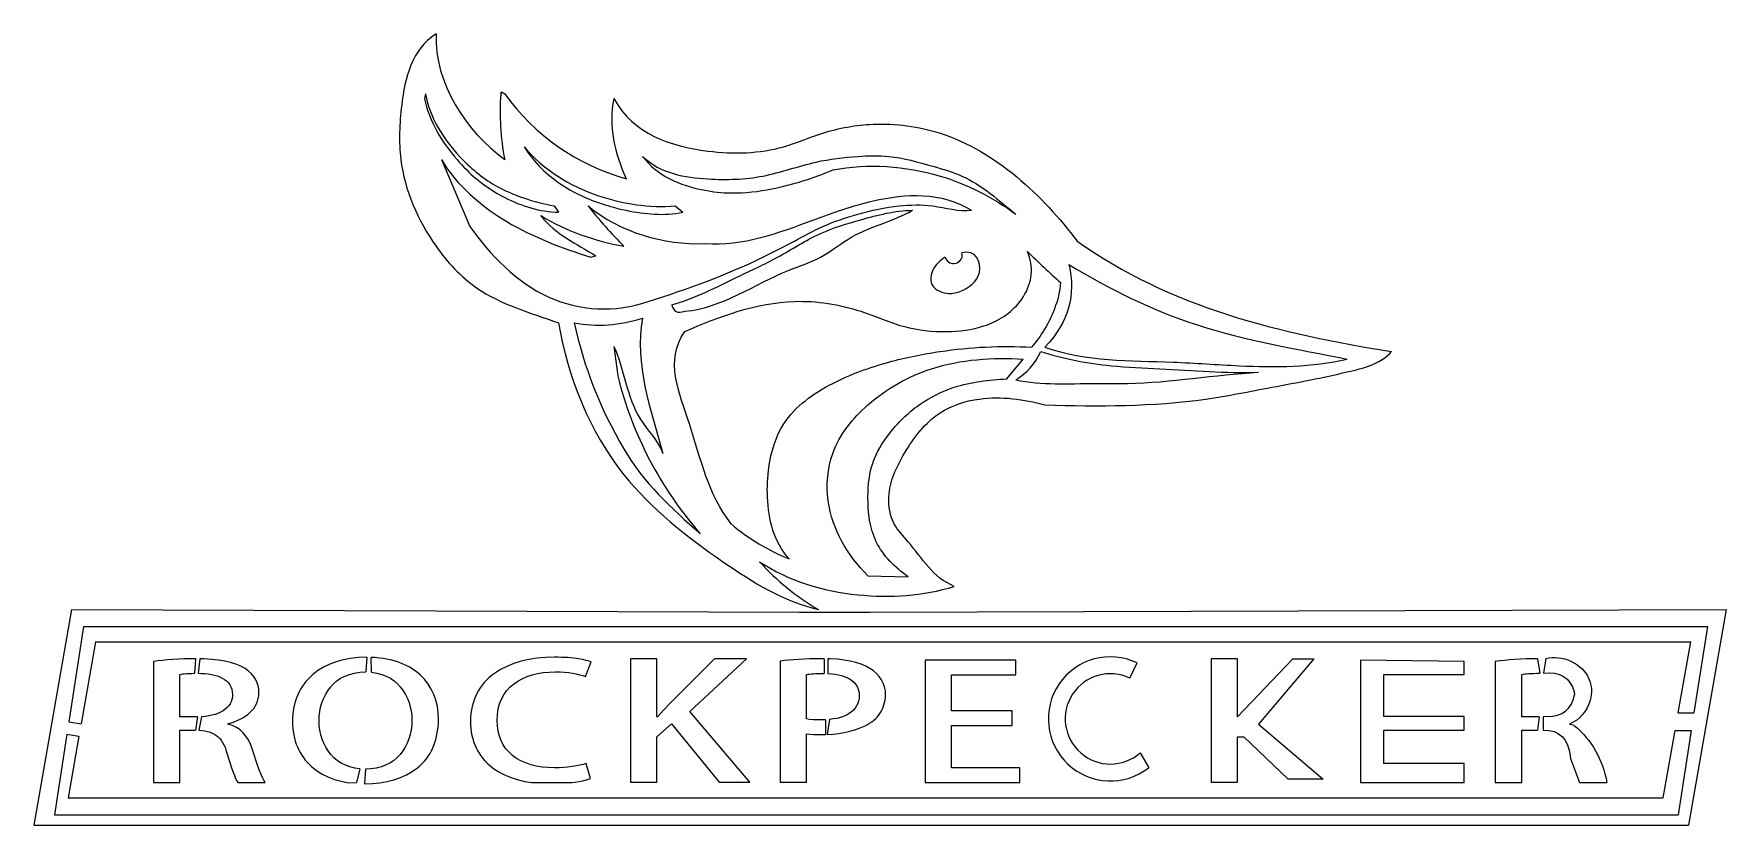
# Model space of a CAD drawing. Header units: millimetres. Extents: x 75 to 3913, y 42 to 1837.
import ezdxf

# ---------------------------------------------------------------- set-up
doc = ezdxf.new("R2010")
doc.units = ezdxf.units.MM

msp = doc.modelspace()

# ---------------------------------------------------------------- linework, layer by layer
at = {"color": 7, "linetype": 'Continuous', "lineweight": 15}
for p, q in [((962.8, 1700.6), (960.8, 1690.5)), ((1133.8, 1700.6), (1135.1, 1705.3)), ((1135.1, 1705.3), (1142.7, 1700.6)), ((999, 1551.9), (1063.6, 1399.9)), ((1255.1, 1446.6), (1265.1, 1432.4)), ((1529.5, 1446.6), (1547, 1432.4)), ((1338.1, 1330.3), (1349.6, 1333.6)), ((2332.7, 1330.3), (2328.8, 1343.3)), ((1390.5, 1127.9), (1399.1, 1061.3)), ((2282, 1054.3), (2318.6, 1099.3)), ((1966.7, 608), (2057.8, 605.9)), ((160.2, 531.4), (74.7, 42.5)), ((160.2, 531.4), (1811, 525.8)), ((1811, 525.8), (1972, 525.8)), ((1972, 525.8), (3913.2, 531.4)), ((3913.2, 531.4), (3827.7, 42.5)), ((187.4, 493.2), (153.9, 276.8)), ((187.4, 493.2), (3870.5, 493.2)), ((3870.5, 493.2), (3840.2, 297.4)), ((214.6, 458.2), (181.8, 271.9)), ((214.6, 458.2), (3832.7, 458.2)), ((810.9, 422.5), (793.1, 420.6)), ((829.8, 423.3), (810.9, 422.5)), ((829.8, 423.3), (827.7, 390)), ((829.8, 423.3), (829.7, 423.3)), ((829.7, 423.3), (829.8, 423.3)), ((849, 422.4), (839.5, 423)), ((840.5, 389.1), (839.5, 423)), ((858.1, 421.5), (849, 422.4)), ((1235.2, 422.7), (1215.8, 421)), ((1255.5, 423.3), (1235.2, 422.7)), ((1263.8, 423.2), (1255.5, 423.3)), ((1271.6, 423), (1263.8, 423.2)), ((1279.1, 422.7), (1271.6, 423)), ((1286.1, 422.3), (1279.1, 422.7)), ((1292.7, 421.7), (1286.1, 422.3)), ((3804.4, 297.4), (3832.7, 458.2)), ((356, 415.1), (345.9, 413.9)), ((345.9, 413.9), (345.9, 139.4)), ((366.7, 416.2), (356, 415.1)), ((378.2, 417.2), (366.7, 416.2)), ((390.3, 418.1), (378.2, 417.2)), ((415.8, 419.3), (390.3, 418.1)), ((405.8, 384.3), (408.9, 384.9)), ((405.8, 288), (405.8, 384.3)), ((408.9, 384.9), (412.6, 385.3)), ((412.6, 385.3), (416.8, 385.8)), ((442.1, 419.8), (415.8, 419.3)), ((416.8, 385.8), (421.8, 386.1)), ((421.8, 386.1), (427.2, 386.4)), ((427.2, 386.4), (433.3, 386.6)), ((433.3, 386.6), (440, 386.8)), ((440, 386.8), (442.1, 419.8)), ((451.3, 419.6), (447.2, 386.8)), ((447.2, 386.8), (455.2, 386.7)), ((460.5, 419.5), (451.3, 419.6)), ((455.2, 386.7), (462.9, 386.3)), ((477.6, 418.5), (460.5, 419.5)), ((462.9, 386.3), (470.3, 385.5)), ((470.3, 385.5), (477.3, 384.3)), ((477.3, 384.3), (484, 382.8)), ((493.3, 416.8), (477.6, 418.5)), ((507.8, 414.5), (493.3, 416.8)), ((521, 411.4), (507.8, 414.5)), ((533, 407.6), (521, 411.4)), ((544, 402.9), (533, 407.6)), ((553.8, 397.4), (544, 402.9)), ((561.1, 392.2), (553.8, 397.4)), ((567.5, 386.5), (561.1, 392.2)), ((572.9, 380.3), (567.5, 386.5)), ((707.3, 384), (701.9, 379)), ((719.1, 393), (707.3, 384)), ((731.9, 400.9), (719.1, 393)), ((745.7, 407.6), (731.9, 400.9)), ((760.5, 413.1), (745.7, 407.6)), ((776.3, 417.4), (760.5, 413.1)), ((793.1, 420.6), (776.3, 417.4)), ((780.3, 380.5), (790.7, 384.3)), ((790.7, 384.3), (802.2, 387.2)), ((802.2, 387.2), (814.4, 389.1)), ((814.4, 389.1), (827.7, 390)), ((840.5, 389.1), (852.5, 387.2)), ((852.5, 387.2), (863.7, 384.4)), ((867, 420.4), (858.1, 421.5)), ((863.7, 384.4), (874, 380.6)), ((875.6, 418.9), (867, 420.4)), ((883.9, 417.1), (875.6, 418.9)), ((891.9, 415.1), (883.9, 417.1)), ((899.6, 412.7), (891.9, 415.1)), ((907, 410), (899.6, 412.7)), ((914.2, 407.1), (907, 410)), ((921, 403.9), (914.2, 407.1)), ((927.5, 400.4), (921, 403.9)), ((933.8, 396.5), (927.5, 400.4)), ((939.7, 392.4), (933.8, 396.5)), ((945.3, 388), (939.7, 392.4)), ((950.7, 383.3), (945.3, 388)), ((1119.5, 386.5), (1113.1, 381.8)), ((1133.2, 395.1), (1119.5, 386.5)), ((1147.8, 402.6), (1133.2, 395.1)), ((1163.4, 408.9), (1147.8, 402.6)), ((1179.9, 414.1), (1163.4, 408.9)), ((1197.4, 418.1), (1179.9, 414.1)), ((1215.8, 421), (1197.4, 418.1)), ((1204.9, 383.2), (1217, 386.2)), ((1217, 386.2), (1229.9, 388.3)), ((1229.9, 388.3), (1243.4, 389.6)), ((1243.4, 389.6), (1257.6, 390)), ((1257.6, 390), (1268.2, 389.8)), ((1268.2, 389.8), (1278.4, 389.2)), ((1278.4, 389.2), (1287.8, 388.3)), ((1287.8, 388.3), (1296.7, 387)), ((1298.9, 421.1), (1292.7, 421.7)), ((1296.7, 387), (1305, 385.4)), ((1304.8, 420.4), (1298.9, 421.1)), ((1310.2, 419.6), (1304.8, 420.4)), ((1305, 385.4), (1312.7, 383.7)), ((1319.8, 417.9), (1310.2, 419.6)), ((1327.8, 416.2), (1319.8, 417.9)), ((1326.2, 379.8), (1339.1, 413.1)), ((1334.2, 414.6), (1327.8, 416.2)), ((1339.1, 413.1), (1334.2, 414.6)), ((1488.1, 419.7), (1428.2, 419.7)), ((1428.2, 419.7), (1428.2, 139.7)), ((1488.1, 288.3), (1488.1, 419.7)), ((1618.8, 419.7), (1517.8, 319.4)), ((1562.4, 300.4), (1691, 419.7)), ((1691, 419.7), (1618.8, 419.7)), ((1776.8, 415.6), (1767.5, 414.4)), ((1767.5, 414.4), (1767.5, 140)), ((1786.9, 416.7), (1776.8, 415.6)), ((1797.7, 417.6), (1786.9, 416.7)), ((1809.3, 418.3), (1797.7, 417.6)), ((1821.7, 418.9), (1809.3, 418.3)), ((1834.9, 419.4), (1821.7, 418.9)), ((1827.4, 384.2), (1830.6, 384.6)), ((1827.4, 283.3), (1827.4, 384.2)), ((1830.6, 384.6), (1834.3, 385.1)), ((1834.3, 385.1), (1838.5, 385.4)), ((1848.8, 419.7), (1834.9, 419.4)), ((1838.5, 385.4), (1843.2, 385.8)), ((1843.2, 385.8), (1848.4, 386.1)), ((1848.4, 386.1), (1854.2, 386.3)), ((1863.5, 419.9), (1848.8, 419.7)), ((1854.2, 386.3), (1860.3, 386.5)), ((1860.3, 386.5), (1867.1, 386.7)), ((1867.1, 419.9), (1863.5, 419.9)), ((1867.1, 419.9), (1867.1, 386.7)), ((1880.9, 419.6), (1875.8, 419.7)), ((1875.8, 419.7), (1875.8, 386.4)), ((1875.8, 386.4), (1884.2, 385.9)), ((1897.2, 418.6), (1880.9, 419.6)), ((1884.2, 385.9), (1892.1, 384.9)), ((1892.1, 384.9), (1899.5, 383.5)), ((1912.4, 416.9), (1897.2, 418.6)), ((1926.4, 414.4), (1912.4, 416.9)), ((1939.3, 411.3), (1926.4, 414.4)), ((1951, 407.4), (1939.3, 411.3)), ((1961.7, 402.8), (1951, 407.4)), ((1971.2, 397.6), (1961.7, 402.8)), ((1979.1, 392.2), (1971.2, 397.6)), ((1986.2, 386.2), (1979.1, 392.2)), ((1992.2, 379.5), (1986.2, 386.2)), ((2302.1, 416.6), (2096.6, 416.6)), ((2096.6, 416.6), (2096.6, 139.5)), ((2302.1, 383.3), (2302.1, 416.6)), ((2560.6, 375.8), (2577.2, 410.5)), ((2804.6, 419.7), (2744.8, 419.7)), ((2744.8, 419.7), (2744.8, 139.7)), ((2804.6, 288.3), (2930.2, 419.7)), ((2804.6, 288.3), (2804.6, 419.7)), ((2978, 419.7), (2852.3, 271.7)), ((2930.2, 419.7), (2978, 419.7)), ((3318.6, 413.9), (3084.1, 416.6)), ((3084.1, 416.6), (3084.1, 139.5)), ((3136.4, 289), (3136.4, 384.3)), ((3136.4, 384.3), (3318.6, 384.3)), ((3318.6, 384.3), (3318.6, 413.9)), ((3399.5, 415.1), (3389.5, 413.9)), ((3389.5, 413.9), (3389.5, 139.4)), ((3410.3, 416.2), (3399.5, 415.1)), ((3421.8, 417.2), (3410.3, 416.2)), ((3433.9, 418.1), (3421.8, 417.2)), ((3459.3, 419.3), (3433.9, 418.1)), ((3449.4, 384.3), (3452.5, 384.9)), ((3449.4, 288), (3449.4, 384.3)), ((3452.5, 384.9), (3456.2, 385.3)), ((3456.2, 385.3), (3460.4, 385.8)), ((3485.6, 419.8), (3459.3, 419.3)), ((3460.4, 385.8), (3465.3, 386.1)), ((3465.3, 386.1), (3470.8, 386.4)), ((3470.8, 386.4), (3476.8, 386.6)), ((3476.8, 386.6), (3483.5, 386.8)), ((3483.5, 386.8), (3490.8, 386.8)), ((3485.6, 419.8), (3490.8, 386.8)), ((3504.2, 420.1), (3498.9, 387.3)), ((484, 382.8), (490.4, 380.9)), ((490.4, 380.9), (496.5, 378.7)), ((496.5, 378.7), (502.2, 376.1)), ((502.2, 376.1), (507.4, 373.1)), ((507.4, 373.1), (512, 369.5)), ((512, 369.5), (515.9, 365.5)), ((515.9, 365.5), (519.1, 361)), ((519.1, 361), (521.7, 356)), ((521.7, 356), (523.6, 350.6)), ((523.6, 350.6), (524.8, 344.6)), ((577.3, 373.7), (572.9, 380.3)), ((580.8, 366.6), (577.3, 373.7)), ((583.2, 359), (580.8, 366.6)), ((584.8, 351), (583.2, 359)), ((585.3, 342.5), (584.8, 351)), ((679.7, 350.9), (676.2, 344.6)), ((683.4, 357), (679.7, 350.9)), ((687.5, 362.8), (683.4, 357)), ((691.9, 368.5), (687.5, 362.8)), ((696.7, 373.9), (691.9, 368.5)), ((701.9, 379), (696.7, 373.9)), ((736, 338.1), (741.2, 346.9)), ((741.2, 346.9), (747.3, 355.3)), ((747.3, 355.3), (754.1, 363.1)), ((754.1, 363.1), (762, 369.8)), ((762, 369.8), (770.6, 375.6)), ((770.6, 375.6), (780.3, 380.5)), ((874, 380.6), (883.4, 375.8)), ((883.4, 375.8), (892, 370)), ((892, 370), (899.7, 363.3)), ((899.7, 363.3), (906.6, 355.6)), ((906.6, 355.6), (912.6, 347.3)), ((912.6, 347.3), (917.8, 338.7)), ((960.5, 373.2), (950.7, 383.3)), ((968.9, 362.4), (960.5, 373.2)), ((976.1, 350.8), (968.9, 362.4)), ((982, 338.6), (976.1, 350.8)), ((1083, 347.7), (1079.4, 341)), ((1087, 354), (1083, 347.7)), ((1091.4, 360.1), (1087, 354)), ((1096.2, 366), (1091.4, 360.1)), ((1101.4, 371.5), (1096.2, 366)), ((1107, 376.8), (1101.4, 371.5)), ((1113.1, 381.8), (1107, 376.8)), ((1140.6, 338), (1147, 347.1)), ((1147, 347.1), (1154.4, 355.2)), ((1154.4, 355.2), (1163, 362.5)), ((1163, 362.5), (1172.5, 369)), ((1172.5, 369), (1182.6, 374.6)), ((1182.6, 374.6), (1193.4, 379.3)), ((1193.4, 379.3), (1204.9, 383.2)), ((1312.7, 383.7), (1319.8, 381.8)), ((1319.8, 381.8), (1326.2, 379.8)), ((1899.5, 383.5), (1906.5, 381.7)), ((1906.5, 381.7), (1913, 379.6)), ((1913, 379.6), (1919.1, 377)), ((1919.1, 377), (1924.7, 374)), ((1924.7, 374), (1929.8, 370.7)), ((1929.8, 370.7), (1934.3, 366.9)), ((1934.3, 366.9), (1938, 362.8)), ((1938, 362.8), (1941.1, 358.2)), ((1941.1, 358.2), (1943.6, 353.3)), ((1943.6, 353.3), (1945.4, 348)), ((1945.4, 348), (1946.5, 342.3)), ((1997.3, 372.2), (1992.2, 379.5)), ((2001.5, 364.4), (1997.3, 372.2)), ((2004.4, 356.1), (2001.5, 364.4)), ((2006.2, 347.3), (2004.4, 356.1)), ((2006.8, 338), (2006.2, 347.3)), ((2156.5, 301.4), (2156.5, 383.3)), ((2156.5, 383.3), (2302.1, 383.3)), ((513.2, 309.1), (508.8, 305.3)), ((516.8, 313.2), (513.2, 309.1)), ((519.9, 317.6), (516.8, 313.2)), ((522.2, 322.3), (519.9, 317.6)), ((523.9, 327.3), (522.2, 322.3)), ((525, 332.6), (523.9, 327.3)), ((524.8, 344.6), (525.4, 338.1)), ((525.4, 338.1), (525, 332.6)), ((569.5, 302.4), (573.5, 307.2)), ((573.5, 307.2), (576.9, 312.4)), ((576.9, 312.4), (579.8, 317.9)), ((579.8, 317.9), (582.1, 323.6)), ((582.1, 323.6), (583.8, 329.6)), ((583.8, 329.6), (584.8, 335.9)), ((584.8, 335.9), (585.3, 342.5)), ((664.4, 309.8), (663.1, 302.2)), ((666.1, 317.2), (664.4, 309.8)), ((668.1, 324.4), (666.1, 317.2)), ((670.5, 331.4), (668.1, 324.4)), ((673.2, 338.1), (670.5, 331.4)), ((676.2, 344.6), (673.2, 338.1)), ((723.2, 299.9), (725.2, 309.9)), ((725.2, 309.9), (728, 319.7)), ((728, 319.7), (731.6, 329)), ((731.6, 329), (736, 338.1)), ((917.8, 338.7), (922.2, 329.8)), ((922.2, 329.8), (925.8, 320.6)), ((925.8, 320.6), (928.6, 311.1)), ((928.6, 311.1), (930.6, 301.3)), ((986.6, 325.6), (982, 338.6)), ((989.9, 311.9), (986.6, 325.6)), ((991.9, 297.4), (989.9, 311.9)), ((1068.9, 311.7), (1067.3, 303.7)), ((1070.9, 319.4), (1068.9, 311.7)), ((1073.3, 326.9), (1070.9, 319.4)), ((1076.1, 334.1), (1073.3, 326.9)), ((1079.4, 341), (1076.1, 334.1)), ((1128.1, 305.9), (1131.2, 317.4)), ((1131.2, 317.4), (1135.3, 328.2)), ((1135.3, 328.2), (1140.6, 338)), ((1517.8, 319.4), (1503.7, 304.3)), ((1937.7, 307.8), (1933.8, 303.3)), ((1941, 312.7), (1937.7, 307.8)), ((1943.5, 318), (1941, 312.7)), ((1945.4, 323.7), (1943.5, 318)), ((1946.5, 329.8), (1945.4, 323.7)), ((1946.5, 342.3), (1947, 336.2)), ((1947, 336.2), (1946.5, 329.8)), ((1999, 304.9), (2001.1, 309.8)), ((2001.1, 309.8), (2002.9, 315)), ((2002.9, 315), (2004.4, 320.5)), ((2004.4, 320.5), (2005.5, 326.1)), ((2005.5, 326.1), (2006.4, 331.9)), ((2006.4, 331.9), (2006.8, 338)), ((3568.4, 344.6), (3569, 338.1)), ((153.9, 276.8), (181.8, 271.9)), ((445.7, 288), (405.8, 288)), ((445.7, 288), (441.6, 257.9)), ((454.7, 288.2), (449, 257.8)), ((463.2, 289), (454.7, 288.2)), ((471.3, 290.1), (463.2, 289)), ((478.8, 291.6), (471.3, 290.1)), ((485.8, 293.5), (478.8, 291.6)), ((492.4, 295.9), (485.8, 293.5)), ((498.4, 298.6), (492.4, 295.9)), ((503.9, 301.8), (498.4, 298.6)), ((508.8, 305.3), (503.9, 301.8)), ((514.7, 272.4), (522.1, 274.5)), ((514.7, 271.7), (514.7, 272.4)), ((525, 268.5), (514.7, 271.7)), ((522.1, 274.5), (529.2, 276.9)), ((529.2, 276.9), (536, 279.5)), ((536, 279.5), (542.4, 282.5)), ((542.4, 282.5), (548.5, 285.9)), ((548.5, 285.9), (554.3, 289.5)), ((554.3, 289.5), (559.7, 293.5)), ((559.7, 293.5), (564.8, 297.8)), ((564.8, 297.8), (569.5, 302.4)), ((661.5, 286.2), (661.2, 277.9)), ((661.2, 277.9), (661.5, 269.9)), ((662.2, 294.3), (661.5, 286.2)), ((661.5, 269.9), (662.1, 262.1)), ((663.1, 302.2), (662.2, 294.3)), ((721.7, 278.9), (722.1, 289.6)), ((722.2, 268), (721.7, 278.9)), ((722.1, 289.6), (723.2, 299.9)), ((931.7, 269.4), (930.4, 258.5)), ((930.6, 301.3), (931.7, 291.2)), ((931.7, 291.2), (932.1, 280.8)), ((932.1, 280.8), (931.7, 269.4)), ((991.6, 264.4), (992.3, 273.2)), ((992.6, 282.3), (991.9, 297.4)), ((992.3, 273.2), (992.6, 282.3)), ((1065.3, 286.8), (1064.9, 278)), ((1064.9, 278), (1065.2, 269.6)), ((1065.2, 269.6), (1065.9, 261.5)), ((1066.1, 295.4), (1065.3, 286.8)), ((1067.3, 303.7), (1066.1, 295.4)), ((1125.4, 280.1), (1126.2, 293.4)), ((1126.1, 267.5), (1125.4, 280.1)), ((1126.2, 293.4), (1128.1, 305.9)), ((1489.6, 288.3), (1488.1, 288.3)), ((1488.1, 242.6), (1520.9, 271.9)), ((1503.7, 304.3), (1489.6, 288.3)), ((1520.9, 271.9), (1629.5, 139.7)), ((1698.7, 139.7), (1562.4, 300.4)), ((1834.2, 282.2), (1827.4, 283.3)), ((1842, 281.5), (1834.2, 282.2)), ((1850.8, 281.2), (1842, 281.5)), ((1860.4, 281.1), (1850.8, 281.2)), ((1870.3, 281.4), (1860.4, 281.1)), ((1870.3, 281.4), (1870.3, 247.9)), ((1879.7, 282.1), (1874.1, 248)), ((1888.5, 283.2), (1879.7, 282.1)), ((1896.7, 284.7), (1888.5, 283.2)), ((1904.4, 286.8), (1896.7, 284.7)), ((1911.5, 289.2), (1904.4, 286.8)), ((1918, 292.1), (1911.5, 289.2)), ((1923.9, 295.4), (1918, 292.1)), ((1929.2, 299.2), (1923.9, 295.4)), ((1933.8, 303.3), (1929.2, 299.2)), ((1960, 267.8), (1965.4, 270.5)), ((1965.4, 270.5), (1970.4, 273.4)), ((1970.4, 273.4), (1975.1, 276.5)), ((1975.1, 276.5), (1979.5, 279.9)), ((1979.5, 279.9), (1983.6, 283.5)), ((1983.6, 283.5), (1987.3, 287.3)), ((1987.3, 287.3), (1990.8, 291.4)), ((1990.8, 291.4), (1993.8, 295.6)), ((1993.8, 295.6), (1996.6, 300.1)), ((1996.6, 300.1), (1999, 304.9)), ((2293.9, 301.4), (2156.5, 301.4)), ((2293.9, 268.2), (2293.9, 301.4)), ((2852.3, 271.7), (2999.5, 146.7)), ((3318.6, 289), (3136.4, 289)), ((3318.6, 257.9), (3318.6, 289)), ((3489.2, 288), (3449.4, 288)), ((3489.2, 288), (3485.2, 257.9)), ((3506.8, 289), (3498.3, 288.2)), ((3498.3, 288.2), (3498.3, 257.9)), ((3568.6, 268.5), (3558.2, 271.7)), ((3804.4, 297.4), (3840.2, 297.4)), ((149.7, 249.1), (121.3, 65.8)), ((149.7, 249.1), (177, 244.3)), ((177, 244.3), (152.4, 104.7)), ((405.8, 139.4), (405.8, 257.9)), ((405.8, 257.9), (441.6, 257.9)), ((449, 257.8), (456, 257.2)), ((456, 257.2), (462.6, 256.4)), ((462.6, 256.4), (468.6, 255.1)), ((468.6, 255.1), (474.3, 253.4)), ((474.3, 253.4), (479.5, 251.4)), ((479.5, 251.4), (484.2, 248.9)), ((484.2, 248.9), (488.6, 246.1)), ((488.6, 246.1), (492.6, 242.8)), ((492.6, 242.8), (496.3, 239.1)), ((496.3, 239.1), (499.6, 234.9)), ((499.6, 234.9), (502.8, 230.1)), ((534.4, 264.1), (525, 268.5)), ((542.6, 258.6), (534.4, 264.1)), ((549.7, 252), (542.6, 258.6)), ((555.9, 244.4), (549.7, 252)), ((561.4, 235.8), (555.9, 244.4)), ((566, 226.1), (561.4, 235.8)), ((662.1, 262.1), (663, 254.5)), ((663, 254.5), (664.2, 247.1)), ((664.2, 247.1), (665.8, 240)), ((665.8, 240), (667.7, 233)), ((667.7, 233), (669.9, 226.3)), ((723.4, 257.6), (722.2, 268)), ((725.6, 247.4), (723.4, 257.6)), ((728.5, 237.7), (725.6, 247.4)), ((732.2, 228.3), (728.5, 237.7)), ((925.4, 238), (921.6, 228.5)), ((928.3, 248), (925.4, 238)), ((930.4, 258.5), (928.3, 248)), ((982.8, 225), (985.2, 232.3)), ((985.2, 232.3), (987.4, 239.9)), ((987.4, 239.9), (989.1, 247.8)), ((989.1, 247.8), (990.5, 256)), ((990.5, 256), (991.6, 264.4)), ((1065.9, 261.5), (1066.9, 253.7)), ((1066.9, 253.7), (1068.3, 246.1)), ((1068.3, 246.1), (1070.1, 238.7)), ((1070.1, 238.7), (1072.3, 231.5)), ((1072.3, 231.5), (1074.8, 224.6)), ((1127.8, 255.6), (1126.1, 267.5)), ((1130.6, 244.5), (1127.8, 255.6)), ((1134.5, 234.2), (1130.6, 244.5)), ((1139.4, 224.6), (1134.5, 234.2)), ((1488.1, 139.7), (1488.1, 242.6)), ((1827.4, 140), (1827.4, 249.7)), ((1827.4, 249.7), (1834.9, 248.8)), ((1834.9, 248.8), (1842.9, 248.2)), ((1842.9, 248.2), (1851.5, 247.9)), ((1851.5, 247.9), (1860.4, 247.8)), ((1860.4, 247.8), (1870.3, 247.9)), ((1874.1, 248), (1887.4, 248.8)), ((1887.4, 248.8), (1900.3, 250.3)), ((1900.3, 250.3), (1912.9, 252.5)), ((1912.9, 252.5), (1925.2, 255.3)), ((1925.2, 255.3), (1937.1, 258.8)), ((1937.1, 258.8), (1948.7, 263)), ((1948.7, 263), (1960, 267.8)), ((2156.5, 172.8), (2156.5, 268.2)), ((2156.5, 268.2), (2293.9, 268.2)), ((2804.6, 242.6), (2819.5, 242.6)), ((2804.6, 139.7), (2804.6, 242.6)), ((2819.5, 242.6), (2919.9, 146.7)), ((3136.4, 182.5), (3136.4, 257.9)), ((3136.4, 257.9), (3318.6, 257.9)), ((3449.4, 139.4), (3449.4, 257.9)), ((3449.4, 257.9), (3485.2, 257.9)), ((3770.5, 104.7), (3797.3, 256.9)), ((3797.3, 256.9), (3833.9, 256.9)), ((3833.9, 256.9), (3804.4, 65.8)), ((502.8, 230.1), (505.7, 224.9)), ((505.7, 224.9), (508.3, 219.2)), ((508.3, 219.2), (510.5, 213)), ((510.5, 213), (512.6, 206.3)), ((512.6, 206.3), (516.3, 193.9)), ((516.3, 193.9), (519.8, 182.5)), ((569.8, 215.5), (566, 226.1)), ((574.1, 202.1), (569.8, 215.5)), ((578.3, 189.7), (574.1, 202.1)), ((669.9, 226.3), (672.5, 219.8)), ((672.5, 219.8), (675.4, 213.4)), ((675.4, 213.4), (678.6, 207.3)), ((678.6, 207.3), (682.2, 201.4)), ((682.2, 201.4), (686.1, 195.7)), ((686.1, 195.7), (690.3, 190.2)), ((736.8, 219.4), (732.2, 228.3)), ((742.2, 210.8), (736.8, 219.4)), ((748.5, 202.7), (742.2, 210.8)), ((755.5, 195.2), (748.5, 202.7)), ((763.3, 188.7), (755.5, 195.2)), ((898.4, 195.1), (890.6, 188.5)), ((905.5, 202.5), (898.4, 195.1)), ((911.7, 210.7), (905.5, 202.5)), ((917.1, 219.4), (911.7, 210.7)), ((921.6, 228.5), (917.1, 219.4)), ((960.6, 187.3), (965.2, 192.8)), ((965.2, 192.8), (969.4, 198.7)), ((969.4, 198.7), (973.3, 204.9)), ((973.3, 204.9), (976.8, 211.3)), ((976.8, 211.3), (979.9, 218)), ((979.9, 218), (982.8, 225)), ((1074.8, 224.6), (1077.7, 218)), ((1077.7, 218), (1080.9, 211.6)), ((1080.9, 211.6), (1084.6, 205.4)), ((1084.6, 205.4), (1088.6, 199.5)), ((1088.6, 199.5), (1093, 193.9)), ((1093, 193.9), (1097.7, 188.4)), ((1145.4, 215.8), (1139.4, 224.6)), ((1152.5, 207.7), (1145.4, 215.8)), ((1160.6, 200.4), (1152.5, 207.7)), ((1169.7, 193.9), (1160.6, 200.4)), ((1179.6, 188.3), (1169.7, 193.9)), ((2584, 206.6), (2603.4, 172.8)), ((3559.8, 193.9), (3580.8, 139.4)), ((519.8, 182.5), (523.2, 172.2)), ((523.2, 172.2), (526.5, 163)), ((526.5, 163), (529.6, 155)), ((529.6, 155), (532.4, 148.5)), ((582.3, 178.2), (578.3, 189.7)), ((586, 167.7), (582.3, 178.2)), ((589.6, 158.5), (586, 167.7)), ((593, 150.6), (589.6, 158.5)), ((690.3, 190.2), (694.8, 185)), ((694.8, 185), (699.7, 179.9)), ((699.7, 179.9), (704.9, 175)), ((704.9, 175), (716.2, 166.1)), ((716.2, 166.1), (728.5, 158.3)), ((728.5, 158.3), (741.9, 151.7)), ((772, 183.1), (763.3, 188.7)), ((781.3, 178.5), (772, 183.1)), ((791.5, 174.7), (781.3, 178.5)), ((802.4, 172), (791.5, 174.7)), ((814.2, 170.2), (802.4, 172)), ((814.2, 170.2), (806.5, 139.2)), ((826.7, 169.4), (824.6, 136.1)), ((839.3, 170.1), (826.7, 169.4)), ((851.2, 171.9), (839.3, 170.1)), ((862.2, 174.6), (851.2, 171.9)), ((872.5, 178.3), (862.2, 174.6)), ((881.9, 183), (872.5, 178.3)), ((890.6, 188.5), (881.9, 183)), ((906.2, 150.3), (919.9, 156.5)), ((919.9, 156.5), (932.8, 163.9)), ((932.8, 163.9), (944.8, 172.4)), ((944.8, 172.4), (950.4, 177.1)), ((950.4, 177.1), (955.7, 182.1)), ((955.7, 182.1), (960.6, 187.3)), ((1097.7, 188.4), (1102.8, 183.2)), ((1102.8, 183.2), (1108.2, 178.2)), ((1108.2, 178.2), (1114.1, 173.5)), ((1114.1, 173.5), (1126.7, 164.9)), ((1126.7, 164.9), (1140.4, 157.4)), ((1140.4, 157.4), (1155.2, 151)), ((1190.3, 183.5), (1179.6, 188.3)), ((1201.9, 179.6), (1190.3, 183.5)), ((1214.3, 176.5), (1201.9, 179.6)), ((1227.6, 174.3), (1214.3, 176.5)), ((1241.6, 173), (1227.6, 174.3)), ((1256.6, 172.5), (1241.6, 173)), ((1266.6, 172.7), (1256.6, 172.5)), ((1276.4, 173.3), (1266.6, 172.7)), ((1286.1, 174.1), (1276.4, 173.3)), ((1295.5, 175.3), (1286.1, 174.1)), ((1304.5, 176.7), (1295.5, 175.3)), ((1312.8, 178.4), (1304.5, 176.7)), ((1320.4, 180.3), (1312.8, 178.4)), ((1327.3, 182.4), (1320.4, 180.3)), ((1337.5, 148.1), (1327.3, 182.4)), ((2310.8, 172.8), (2156.5, 172.8)), ((2310.8, 139.5), (2310.8, 172.8)), ((3318.6, 182.5), (3136.4, 182.5)), ((3318.6, 139.5), (3318.6, 182.5)), ((345.9, 139.4), (405.8, 139.4)), ((532.4, 148.5), (535, 143.2)), ((535, 143.2), (537.3, 139.4)), ((537.3, 139.4), (599.1, 139.4)), ((596.1, 144.3), (593, 150.6)), ((599.1, 139.4), (596.1, 144.3)), ((741.9, 151.7), (756.3, 146.2)), ((756.3, 146.2), (771.8, 141.9)), ((771.8, 141.9), (788.3, 138.8)), ((788.3, 138.8), (806.5, 139.2)), ((824.6, 136.1), (842.6, 136.7)), ((842.6, 136.7), (859.8, 138.3)), ((859.8, 138.3), (876.1, 141.2)), ((876.1, 141.2), (891.6, 145.1)), ((891.6, 145.1), (906.2, 150.3)), ((1155.2, 151), (1171, 145.9)), ((1171, 145.9), (1188, 141.8)), ((1188, 141.8), (1203.7, 139.2)), ((1203.7, 139.2), (1294.8, 139.2)), ((1294.8, 139.2), (1301.2, 140)), ((1301.2, 140), (1312.4, 141.8)), ((1312.4, 141.8), (1322.2, 143.8)), ((1322.2, 143.8), (1330.5, 145.9)), ((1330.5, 145.9), (1337.5, 148.1)), ((1428.2, 139.7), (1488.1, 139.7)), ((1629.5, 139.7), (1698.7, 139.7)), ((1767.5, 140), (1827.4, 140)), ((2096.6, 139.5), (2310.8, 139.5)), ((2744.8, 139.7), (2804.6, 139.7)), ((2999.5, 146.7), (2919.9, 146.7)), ((3084.1, 139.5), (3318.6, 139.5)), ((3389.5, 139.4), (3449.4, 139.4)), ((3580.8, 139.4), (3642.7, 139.4)), ((152.4, 104.7), (3770.5, 104.7)), ((74.7, 42.5), (3827.7, 42.5)), ((121.3, 65.8), (3804.4, 65.8))]:
    msp.add_line(p, q, dxfattribs=at)
for radius, end in [(140.7, 308.1256), (102.4, 311.2824)]:
    msp.add_arc((2516.5, 283.5), radius, 64.4542, end, dxfattribs=at)
for points, knots in [([(986.9, 1836.9), (930.8, 1800.2), (907, 1695.2), (898.5, 1521.6), (963.9, 1372.1), (1089.6, 1235.2), (1202.5, 1203.8), (1265.1, 1181.4)], [0, 0, 0, 0, 0.216022, 0.360145, 0.608364, 0.762308, 1, 1, 1, 1]), ([(960.8, 1690.5), (971.2, 1637.6), (1011.3, 1574.1), (1080.6, 1502.8), (1155.9, 1454.3), (1222.3, 1433.1), (1265.1, 1432.4)], [0, 0, 0, 0, 0.372695, 0.519492, 0.699662, 1, 1, 1, 1]), ([(962.8, 1700.6), (973.4, 1645.5), (1021.9, 1569.3), (1127.7, 1479.7), (1208.8, 1456), (1255.1, 1446.6)], [0, 0, 0, 0, 0.397977, 0.651187, 1, 1, 1, 1]), ([(1390.5, 1690.5), (1434.1, 1609.6), (1576, 1562.3), (1752.7, 1565.8), (1869.9, 1618), (1990.2, 1639.3), (2216.9, 1609.5), (2362.9, 1469.9), (2441.3, 1367)], [0, 0, 0, 0, 0.212443, 0.3575, 0.436218, 0.533874, 0.662937, 1, 1, 1, 1]), ([(1186.9, 1580.8), (1230.8, 1528.5), (1342.8, 1460.3), (1470.7, 1442.3), (1529.5, 1446.6)], [0, 0, 0, 0, 0.535222, 1, 1, 1, 1]), ([(1186.9, 1580.8), (1208.3, 1545.4), (1277.7, 1479.5), (1408.6, 1432.6), (1504.4, 1423.7), (1547, 1432.4)], [0, 0, 0, 0, 0.303179, 0.683061, 1, 1, 1, 1]), ([(1455.5, 1559), (1497.2, 1519.7), (1592, 1504), (1729.7, 1507.7), (1838.7, 1548.2), (1935.1, 1559.7), (2025.1, 1562.3), (2103.3, 1539.5), (2207.2, 1510.4), (2263.9, 1459), (2301.8, 1428)], [0, 0, 0, 0, 0.177644, 0.316995, 0.455934, 0.562711, 0.64102, 0.7552, 0.832922, 1, 1, 1, 1]), ([(1455.5, 1559), (1488.5, 1514.7), (1561.2, 1484.7), (1666.3, 1472.9), (1766.8, 1485.4), (1842.4, 1509.5), (1886.8, 1528.4)], [0, 0, 0, 0, 0.347746, 0.485394, 0.686643, 1, 1, 1, 1]), ([(1886.8, 1528.4), (1967.2, 1543.3), (2117.8, 1533.5), (2250.3, 1466.6), (2301.8, 1428)], [0, 0, 0, 0, 0.559645, 1, 1, 1, 1]), ([(1596.9, 1361.2), (1683.6, 1354.6), (1808.6, 1403), (2003.9, 1473), (2132.5, 1479.1), (2201.7, 1436.7)], [0, 0, 0, 0, 0.407889, 0.633364, 1, 1, 1, 1]), ([(1467.8, 1230.1), (1556.7, 1257.7), (1670, 1299), (1797.6, 1365.4), (1866.8, 1403.7), (1946.9, 1430.6), (2030.7, 1448.6), (2118.4, 1450.7), (2171.8, 1433.5), (2201.7, 1436.7)], [0, 0, 0, 0, 0.359676, 0.463019, 0.555731, 0.664616, 0.787557, 0.885914, 1, 1, 1, 1]), ([(1521.7, 1222.3), (1574, 1236.9), (1651.9, 1278), (1765.7, 1329.4), (1852.3, 1386.8), (1957.8, 1417.8), (2027.1, 1436.3), (2067.5, 1436.7)], [0, 0, 0, 0, 0.2747, 0.445823, 0.63434, 0.798237, 1, 1, 1, 1]), ([(1550.9, 1207.7), (1638.6, 1215.9), (1729.3, 1285.4), (1863.7, 1326.6), (1944.5, 1395.4), (2024.3, 1411.4), (2067.5, 1436.7)], [0, 0, 0, 0, 0.450555, 0.586104, 0.735411, 1, 1, 1, 1]), ([(1063.6, 1399.9), (1109.8, 1335.8), (1225.3, 1213.8), (1393.7, 1203.6), (1467.8, 1230.1)], [0, 0, 0, 0, 0.514273, 1, 1, 1, 1]), ([(2141.7, 1330.3), (2130, 1323.3), (2112.2, 1306.9), (2104.2, 1264), (2142.4, 1245.1), (2185.4, 1252.2), (2236.9, 1292.4), (2210.8, 1349.2), (2179.9, 1340.6)], [0, 0, 0, 0, 0.148601, 0.261645, 0.409001, 0.5187, 0.745424, 1, 1, 1, 1]), ([(1550.9, 1161.7), (1629.1, 1196.1), (1763.2, 1245.6), (1937.5, 1218.1), (2045, 1168.4), (2141.6, 1158.2), (2235.5, 1169.3), (2323, 1222.9), (2344.8, 1296.3), (2332.7, 1330.3)], [0, 0, 0, 0, 0.286972, 0.455696, 0.571818, 0.678535, 0.773378, 0.88321, 1, 1, 1, 1]), ([(2141.7, 1330.3), (2144, 1321.4), (2158.3, 1312.2), (2178.1, 1321.8), (2182, 1334.2), (2179.9, 1340.6)], [0, 0, 0, 0, 0.439217, 0.67027, 1, 1, 1, 1]), ([(2422.4, 1314), (2513.7, 1257.6), (2717.5, 1158.5), (2940.1, 1122), (3053.9, 1099.3)], [0, 0, 0, 0, 0.480257, 1, 1, 1, 1]), ([(2403.6, 1272.8), (2402.1, 1252.4), (2388.5, 1199.3), (2359.7, 1152), (2337.5, 1126.3)], [0, 0, 0, 0, 0.374558, 1, 1, 1, 1]), ([(1265.1, 1181.4), (1285.2, 1058.3), (1374.2, 838), (1619.7, 646.6), (1774.4, 550.1), (1854.1, 531.4)], [0, 0, 0, 0, 0.410417, 0.7356, 1, 1, 1, 1]), ([(1656.6, 725.5), (1603.5, 793.1), (1575.3, 940.1), (1505.6, 1096.2), (1550.9, 1161.7)], [0, 0, 0, 0, 0.533015, 1, 1, 1, 1]), ([(1390.5, 1127.9), (1414.3, 1075.9), (1422.1, 978.7), (1490.4, 915.3), (1501.6, 885.6)], [0, 0, 0, 0, 0.6509, 1, 1, 1, 1]), ([(1787.8, 646.6), (1752.7, 684.1), (1735.6, 759.4), (1740.2, 866.1), (1771.4, 971.6), (1882.8, 1049.3), (2007.4, 1093.8), (2159.1, 1124.7), (2268.3, 1130.3), (2337.5, 1126.3)], [0, 0, 0, 0, 0.162222, 0.235096, 0.346906, 0.502018, 0.648474, 0.776193, 1, 1, 1, 1]), ([(2358.8, 1116.6), (2410.6, 1099.6), (2500.9, 1082.9), (2666.7, 1076.4), (2777.7, 1067), (2852.3, 1069.4)], [0, 0, 0, 0, 0.3149604, 0.5279812, 0.9590856, 0.9590856, 0.9590856, 0.9590856]), ([(2368.2, 1126.3), (2462.3, 1093.2), (2611.3, 1098), (2840.2, 1080.3), (2973.4, 1080.9), (3053.9, 1099.3)], [0, 0, 0, 0, 0.4252, 0.642718, 1, 1, 1, 1]), ([(2368.2, 995.6), (2489.4, 991.8), (2663.6, 991.5), (2861.7, 1031.9), (2969.2, 1051.4), (3061.7, 1071.8), (3128.8, 1087.8), (3154.2, 1116.6)], [0, 0, 0, 0, 0.454267, 0.643018, 0.754387, 0.86083, 1, 1, 1, 1]), ([(1966.7, 608), (1920, 653.4), (1866.3, 746), (1878.3, 898.9), (1968.4, 1010.1), (2120.6, 1095.1), (2249.3, 1103.6), (2318.6, 1099.3)], [0, 0, 0, 0, 0.239075, 0.372153, 0.539046, 0.742563, 1, 1, 1, 1]), ([(2057.8, 605.9), (2028.5, 625.9), (1974.9, 678.8), (1963.4, 779.1), (1971.8, 865.1), (2016.4, 937.1), (2077.9, 998.1), (2170.9, 1044.7), (2241.7, 1052.4), (2282, 1054.3)], [0, 0, 0, 0, 0.161362, 0.315371, 0.434707, 0.542699, 0.686302, 0.818868, 1, 1, 1, 1]), ([(2301.8, 1052.2), (2360.9, 1039.8), (2445.8, 1045.6), (2629.8, 1041.5), (2753.3, 1064.1), (2852.3, 1069.4)], [0, 0, 0, 0, 0.312882, 0.4427941, 0.9627848, 0.9627848, 0.9627848, 0.9627848]), ([(2162.3, 584), (2113.8, 603.8), (2081.7, 662.9), (2019.5, 725.6), (2006.7, 802.7), (2048.7, 892.6), (2115.9, 981.3), (2237.6, 1020.3), (2319.9, 1008.4), (2368.2, 995.6)], [0, 0, 0, 0, 0.200433, 0.270165, 0.355401, 0.498989, 0.665763, 0.795026, 1, 1, 1, 1]), ([(1720.9, 639.9), (1787.2, 595.3), (1937, 552.5), (2091.9, 561.8), (2162.3, 584)], [0, 0, 0, 0, 0.51809, 1, 1, 1, 1]), ([(3504.2, 420.1), (3540.7, 430.1), (3606.8, 400.8), (3610.1, 315.4), (3581, 281.4), (3558.2, 271.7)], [0, 0, 0, 0, 0.484175, 0.688873, 1, 1, 1, 1])]:
    msp.add_open_spline(points, degree=3, knots=knots, dxfattribs=at)
for points in [[(986.9, 1836.9), (983.4, 1724.1), (1054.4, 1616.6), (1142.7, 1551.9)], [(1133.8, 1700.6), (1130.2, 1650.6), (1133.2, 1601), (1142.7, 1551.9)], [(1142.7, 1700.6), (1211.4, 1606.4), (1303.2, 1542.2), (1418.2, 1507.8)], [(1390.5, 1690.5), (1376.5, 1629), (1393.4, 1564.3), (1418.2, 1507.8)], [(999, 1551.9), (1071.4, 1432.3), (1208.9, 1370.6), (1338.1, 1330.3)], [(1224.5, 1424.7), (1283, 1390), (1345.8, 1366.9), (1413, 1355.5)], [(1224.5, 1424.7), (1257.4, 1381.8), (1305.6, 1360.9), (1349.6, 1333.6)], [(1331.7, 1446.6), (1405.5, 1386.5), (1502.5, 1358.1), (1596.9, 1361.2)], [(1331.7, 1446.6), (1357.1, 1414.7), (1384.2, 1384.3), (1413, 1355.5)], [(2441.3, 1367), (2648.1, 1217.8), (2906.1, 1155.5), (3154.2, 1116.6)], [(2328.8, 1343.3), (2353, 1319), (2377.9, 1295.5), (2403.6, 1272.8)], [(2422.4, 1314), (2439.1, 1245.2), (2421, 1182.6), (2368.2, 1126.3)], [(1300.1, 1181.4), (1352, 1172.1), (1403.8, 1175.7), (1455.5, 1192.3)], [(1455.5, 1192.3), (1435.8, 1088.6), (1474.1, 984.3), (1501.6, 885.6)], [(1521.7, 1222.3), (1525.2, 1207.3), (1535, 1202.4), (1550.9, 1207.7)], [(1300.1, 1181.4), (1322.5, 1080.5), (1360.1, 985.4), (1413, 896)], [(2301.8, 1052.2), (2327.2, 1067.8), (2346.2, 1089.3), (2358.8, 1116.6)], [(1399.1, 1061.3), (1431.2, 929.2), (1497, 805.5), (1586.4, 703.4)], [(1413, 896), (1456.3, 819.5), (1521.7, 760.8), (1586.4, 703.4)], [(1656.6, 725.5), (1695.9, 691.9), (1739.6, 665.7), (1787.8, 646.6)], [(1720.9, 639.9), (1759.9, 596.7), (1804.3, 560.6), (1854.1, 531.4)], [(3498.9, 387.3), (3536.1, 391.6), (3559.3, 377.4), (3568.4, 344.6)], [(3506.8, 289), (3542.1, 288.3), (3562.8, 304.6), (3569, 338.1)], [(3498.3, 257.9), (3535.6, 259.2), (3556.1, 237.9), (3559.8, 193.9)], [(3568.6, 268.5), (3608.3, 234.9), (3633, 191.8), (3642.7, 139.4)]]:
    msp.add_open_spline(points, degree=3, dxfattribs=at)

doc.saveas('drawing.dxf')
